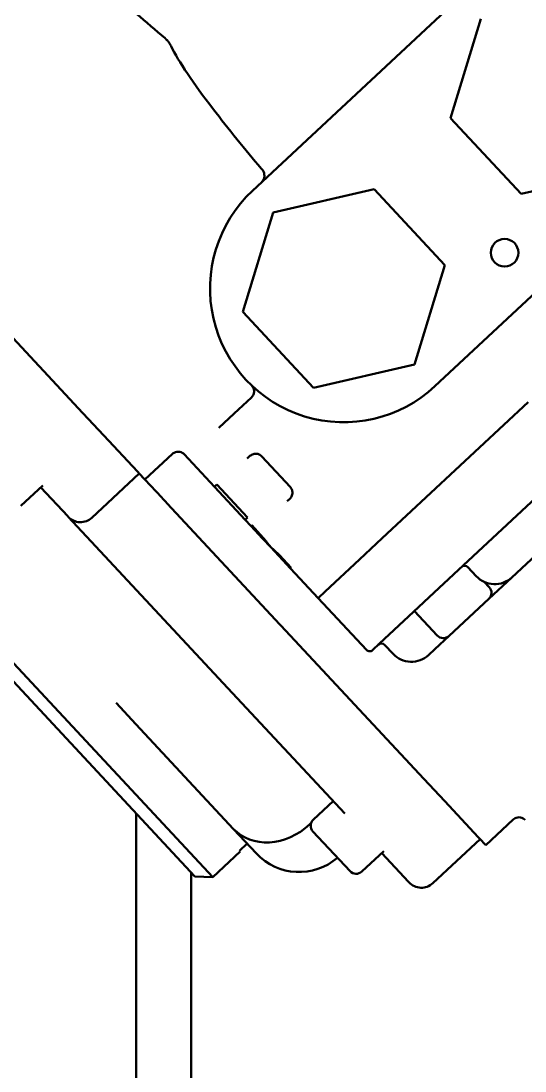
# Model space of a CAD drawing. Header units: inches. Extents: x 11 to 1621, y 11 to 1332.
# Drawn here: x 1204.082 to 1206.457, y 314.632 to 319.578 of the extents above; entities that cross this region are included whole.
import ezdxf

# ---------------------------------------------------------------- set-up
doc = ezdxf.new("R2010")
doc.units = ezdxf.units.IN
doc.header["$LTSCALE"] = 48
doc.header["$MEASUREMENT"] = 0
doc.layers.add('Visible (ANSI)', color=7, linetype='Continuous', lineweight=50)

msp = doc.modelspace()

# ---------------------------------------------------------------- linework, layer by layer
at = {"layer": 'Visible (ANSI)'}
for p, q in [((1206.152477, 319.691761), (1205.1735, 318.778849)), ((1206.248788, 319.588479), (1206.105906, 319.121131)), ((1206.105906, 319.121131), (1206.4392, 318.763717)), ((1206.4392, 318.763717), (1206.915376, 318.873651)), ((1205.745988, 318.785502), (1205.269811, 318.675568)), ((1206.079282, 318.428088), (1205.745988, 318.785502)), ((1207.011688, 318.77037), (1206.03271, 317.857459)), ((1205.269811, 318.675568), (1205.126928, 318.20822)), ((1204.374261, 317.73092), (1203.723144, 318.429157)), ((1205.936399, 317.96074), (1206.079282, 318.428088)), ((1205.126928, 318.20822), (1205.460222, 317.850806)), ((1205.460222, 317.850806), (1205.936399, 317.96074)), ((1205.087414, 317.729601), (1205.168165, 317.804902)), ((1205.784359, 317.141382), (1206.472254, 317.782854)), ((1206.472254, 317.782854), (1205.784359, 317.141382)), ((1204.472979, 317.625057), (1204.374261, 317.73092)), ((1204.374261, 317.73092), (1204.472979, 317.625057)), ((1205.087414, 317.729601), (1205.01407, 317.661207)), ((1204.472979, 317.625057), (1204.631354, 317.455221)), ((1204.796232, 317.538817), (1204.666346, 317.417697)), ((1204.851271, 317.536888), (1204.851272, 317.536887)), ((1204.851274, 317.536887), (1204.994423, 317.383379)), ((1205.148322, 317.51724), (1205.161057, 317.529115)), ((1205.2167, 317.527172), (1205.350952, 317.383204)), ((1206.029289, 316.885296), (1206.717183, 317.526768)), ((1204.416347, 317.2384), (1204.639496, 317.44649)), ((1204.632563, 317.453924), (1204.631354, 317.455221)), ((1204.635693, 317.450568), (1204.632563, 317.453924)), ((1204.635693, 317.450568), (1204.637491, 317.44864)), ((1204.666346, 317.417697), (1204.637491, 317.44864)), ((1204.185974, 317.390168), (1204.08233, 317.293519)), ((1204.302777, 317.244733), (1204.175909, 317.380783)), ((1204.745294, 317.333036), (1204.666346, 317.417697)), ((1205.005763, 317.393954), (1204.994423, 317.383379)), ((1204.994423, 317.383379), (1205.139002, 317.228337)), ((1205.005763, 317.393954), (1205.150342, 317.238912)), ((1206.394582, 316.956779), (1206.880922, 317.410298)), ((1204.745294, 317.333036), (1204.75031, 317.327657)), ((1204.75031, 317.327657), (1204.763177, 317.313859)), ((1204.771789, 317.304622), (1204.763177, 317.313859)), ((1204.771789, 317.304622), (1205.302624, 316.735372)), ((1205.331225, 317.31084), (1205.331225, 317.31084)), ((1205.349009, 317.327561), (1205.336274, 317.315685)), ((1203.401545, 317.244251), (1204.985714, 315.545437)), ((1204.302777, 317.244733), (1204.305059, 317.242286)), ((1204.477249, 317.057635), (1204.305059, 317.242286)), ((1205.150342, 317.238912), (1205.139002, 317.228337)), ((1205.139002, 317.228337), (1205.166056, 317.199324)), ((1205.169405, 317.202447), (1205.166056, 317.199324)), ((1205.166056, 317.199324), (1205.220435, 317.141011)), ((1205.169405, 317.202447), (1205.223783, 317.144134)), ((1203.39863, 317.160785), (1204.902248, 315.548352)), ((1205.223783, 317.144134), (1205.220435, 317.141011)), ((1205.220435, 317.141011), (1205.259215, 317.099424)), ((1205.676934, 317.041206), (1205.784359, 317.141382)), ((1205.676934, 317.041206), (1205.784359, 317.141382)), ((1205.2597, 317.099876), (1205.259215, 317.099424)), ((1205.259215, 317.099424), (1205.297834, 317.05801)), ((1204.477249, 317.057635), (1205.035692, 316.458778)), ((1205.297834, 317.05801), (1205.301182, 317.061133)), ((1205.297834, 317.05801), (1205.352212, 316.999697)), ((1205.301182, 317.061133), (1205.355561, 317.002819)), ((1205.516165, 316.891287), (1205.676934, 317.041206)), ((1205.676934, 317.041206), (1205.516165, 316.891287)), ((1205.355561, 317.002819), (1205.352212, 316.999697)), ((1205.352212, 316.999697), (1205.482543, 316.859934)), ((1206.187375, 317.005798), (1206.227651, 316.962608)), ((1206.267041, 316.934799), (1206.28855, 316.911734)), ((1206.286607, 316.85609), (1206.394582, 316.956779)), ((1205.482543, 316.859934), (1205.516165, 316.891287)), ((1205.516165, 316.891287), (1205.482543, 316.859934)), ((1206.029289, 316.885296), (1205.932606, 316.795138)), ((1205.482543, 316.859934), (1205.710771, 316.615189)), ((1206.286607, 316.85609), (1206.099449, 316.681563)), ((1205.771837, 316.645218), (1205.932606, 316.795138)), ((1205.936404, 316.79868), (1206.043805, 316.683506)), ((1205.311237, 316.726136), (1205.302624, 316.735372)), ((1205.311237, 316.726136), (1205.324104, 316.712338)), ((1205.324104, 316.712338), (1205.32912, 316.706959)), ((1205.980237, 316.008721), (1205.32912, 316.706959)), ((1205.771837, 316.645218), (1205.738593, 316.614218)), ((1205.795208, 316.640097), (1205.835484, 316.596906)), ((1206.032259, 316.618907), (1206.099449, 316.681563)), ((1206.032259, 316.618907), (1206.002415, 316.591077)), ((1205.608268, 315.844765), (1205.035692, 316.458778)), ((1204.530363, 316.365675), (1204.623775, 316.265502)), ((1205.084317, 315.771631), (1204.623775, 316.265502)), ((1206.078955, 315.902859), (1205.980237, 316.008721)), ((1205.980237, 316.008721), (1206.078955, 315.902859)), ((1205.553657, 315.903329), (1205.460078, 315.816065)), ((1206.078955, 315.902859), (1206.23733, 315.733022)), ((1204.624479, 291.942735), (1204.624479, 315.846222)), ((1205.441461, 315.792734), (1205.449876, 315.800581)), ((1206.402208, 315.816619), (1206.272322, 315.695498)), ((1206.457247, 315.81469), (1206.457248, 315.814689)), ((1205.191552, 315.656636), (1205.084317, 315.771631)), ((1205.632662, 315.573264), (1205.458135, 315.760422)), ((1205.112435, 315.669319), (1205.148427, 315.702882)), ((1206.022322, 315.516202), (1206.245472, 315.724292)), ((1206.238539, 315.731726), (1206.23733, 315.733022)), ((1206.241669, 315.72837), (1206.238539, 315.731726)), ((1206.241669, 315.72837), (1206.243467, 315.726442)), ((1206.272322, 315.695498), (1206.243467, 315.726442)), ((1204.985714, 315.545437), (1205.115285, 315.666263)), ((1205.112435, 315.669319), (1205.115285, 315.666263)), ((1205.79195, 315.66797), (1205.688306, 315.571321)), ((1205.908753, 315.522535), (1205.781885, 315.658585)), ((1204.884479, 291.942735), (1204.884479, 315.567406)), ((1204.902248, 315.548352), (1204.985714, 315.545437)), ((1205.908753, 315.522535), (1205.911035, 315.520088))]:
    msp.add_line(p, q, dxfattribs=at)
for centre, radius in [((1247.196979, 358.380235), 48.3125), ((1247.196979, 358.380235), 46.34375), ((1247.196979, 358.380235), 42.829288), ((1247.196979, 358.380235), 42.579288), ((1247.196979, 358.380235), 42.279288), ((1206.361097, 318.486675), 0.064961)]:
    msp.add_circle(centre, radius, dxfattribs=at)
for centre, radius, start, end in [((1206.582082, 319.231065), 0.629921, 313, 133), ((1205.603105, 318.318154), 0.629921, 133, 313), ((1204.362646, 317.295987), 0.07874, 223, 313), ((1206.172978, 316.992373), 0.019685, 43, 133), ((1206.259756, 316.884883), 0.03937, 313.000202, 43), ((1205.780812, 316.626671), 0.019685, 43, 132.998884), ((1206.072599, 316.710356), 0.03937, 223, 312.999798), ((1205.725168, 316.628615), 0.019685, 223, 313), ((1205.921864, 316.677457), 0.11811, 223, 313), ((1205.486929, 315.787272), 0.03937, 133, 222.999798), ((1205.393106, 315.844588), 0.275591, 223, 310.953287), ((1205.661456, 315.600114), 0.03937, 223.000202, 313), ((1205.968622, 315.573789), 0.07874, 223, 313)]:
    msp.add_arc(centre, radius, start, end, dxfattribs=at)
for centre, major_axis, ratio, start_param, end_param in [((1205.183695, 318.85241), (0.037926, -0.027728), 0.91468713, 6.11020883, 6.47348321), ((1205.159568, 317.831793), (-0.011904, -0.033235), 0.62925114, 0.88279434, 0.99608349), ((1205.148957, 317.828424), (0.019565, 0.028365), 0.87309065, 4.56804455, 4.85673172), ((1207.235869, 318.894961), (-1.95285, -1.821062), 0.58715438, 6.22462154, 6.26092198), ((1207.182785, 318.940706), (-1.947273, -1.815862), 0.5855501, 0.02229529, 0.05864763), ((1205.285872, 315.959583), (-0.201554, -0.187952), 0.82781551, 0, 1.57079633)]:
    msp.add_ellipse(centre, major_axis=major_axis, ratio=ratio, start_param=start_param, end_param=end_param, dxfattribs=at)
for points, knots in [([(1204.761287, 319.496704), (1204.671771, 319.573971), (1204.58117, 319.651264), (1204.40049, 319.80902), (1204.31342, 319.886863), (1204.225988, 319.969107)], [0.000001, 0.000001, 0.000001, 0.000001, 0.90107091, 0.90107091, 1.80608596, 1.80608596, 1.80608596, 1.80608596]), ([(1204.761287, 319.496704), (1204.761696, 319.49635), (1204.762103, 319.495993), (1204.762896, 319.495288), (1204.763281, 319.49494), (1204.764098, 319.49419), (1204.764529, 319.493788), (1204.765541, 319.492828), (1204.766118, 319.492267), (1204.767964, 319.490432), (1204.769203, 319.489135), (1204.771606, 319.486487), (1204.772766, 319.485141), (1204.774858, 319.482591), (1204.775796, 319.481395), (1204.781673, 319.473592), (1204.785832, 319.466553), (1204.789403, 319.459313)], [-0.120711475, -0.120711475, -0.120711475, -0.120711475, -0.116595293, -0.116595293, -0.112643227, -0.112643227, -0.108159151, -0.108159151, -0.102033803, -0.102033803, -0.088354019, -0.088354019, -0.074787055, -0.074787055, -0.063162013, -0.063162013, -0.000001, -0.000001, -0.000001, -0.000001]), ([(1205.214541, 318.883675), (1205.139854, 318.970346), (1205.057721, 319.072013), (1204.893344, 319.287052), (1204.824952, 319.387246), (1204.789403, 319.459313)], [0.000001, 0.000001, 0.000001, 0.000001, 0.89719604, 0.89719604, 2.14518363, 2.14518363, 2.14518363, 2.14518363]), ([(1205.214541, 318.883675), (1205.215535, 318.882522), (1205.216554, 318.881364), (1205.218174, 318.87956), (1205.21876, 318.878914), (1205.219611, 318.877987), (1205.219872, 318.877704), (1205.220341, 318.877197), (1205.220549, 318.876973), (1205.220757, 318.87675)], [0.000001, 0.000001, 0.000001, 0.000001, 0.0119368303, 0.0119368303, 0.0186069898, 0.0186069898, 0.0215417778, 0.0215417778, 0.0238697102, 0.0238697102, 0.0238697102, 0.0238697102]), ([(1205.220757, 318.87675), (1205.221843, 318.875586), (1205.222748, 318.874285), (1205.224663, 318.870761), (1205.225475, 318.868405), (1205.227005, 318.862985), (1205.227799, 318.859138), (1205.228547, 318.855112)], [0, 0, 0, 0, 0.0121248033, 0.0121248033, 0.0307964597, 0.0307964597, 0.0565628272, 0.0565628272, 0.0565628272, 0.0565628272]), ([(1205.168478, 317.862193), (1205.171147, 317.859649), (1205.173444, 317.85676), (1205.175346, 317.853491), (1205.177247, 317.850222), (1205.178736, 317.846586), (1205.179658, 317.842625), (1205.180581, 317.838665), (1205.18095, 317.834287), (1205.18048, 317.829689), (1205.180245, 317.827389), (1205.179791, 317.825003), (1205.179102, 317.822645), (1205.178412, 317.820288), (1205.177489, 317.817938), (1205.176279, 317.815599)], [0, 0, 0, 0, 0.25, 0.25, 0.25, 0.5, 0.5, 0.5, 0.75, 0.75, 0.75, 0.875, 0.875, 0.875, 1, 1, 1, 1]), ([(1204.851271, 317.536888), (1204.848957, 317.539369), (1204.845954, 317.541883), (1204.838973, 317.545967), (1204.834913, 317.547565), (1204.826198, 317.54937), (1204.821418, 317.549493), (1204.812321, 317.548106), (1204.807899, 317.546557), (1204.801064, 317.542838), (1204.798375, 317.540815), (1204.796233, 317.538818)], [0, 0, 0, 0, 0.03628421, 0.03628421, 0.073156211, 0.073156211, 0.112609955, 0.112609955, 0.15244658, 0.15244658, 0.184982612, 0.184982612, 0.184982612, 0.184982612]), ([(1205.161057, 317.529115), (1205.165641, 317.53339), (1205.17131, 317.536531), (1205.180041, 317.539016), (1205.182981, 317.539487), (1205.188696, 317.539787), (1205.19147, 317.539619), (1205.1967, 317.538788), (1205.199158, 317.538127), (1205.203686, 317.536472), (1205.205758, 317.535479), (1205.211387, 317.532219), (1205.214359, 317.529682), (1205.2167, 317.527172)], [0, 0, 0, 0, 0.25, 0.25, 0.375, 0.375, 0.5, 0.5, 0.625, 0.625, 0.75, 0.75, 1, 1, 1, 1]), ([(1205.350952, 317.383204), (1205.353293, 317.380694), (1205.355617, 317.377552), (1205.358476, 317.371709), (1205.359321, 317.369573), (1205.360656, 317.36494), (1205.361145, 317.362443), (1205.361609, 317.357167), (1205.361583, 317.354388), (1205.360885, 317.348708), (1205.36021, 317.345808), (1205.357123, 317.337272), (1205.353593, 317.331835), (1205.349009, 317.327561)], [0, 0, 0, 0, 0.25, 0.25, 0.375, 0.375, 0.5, 0.5, 0.625, 0.625, 0.75, 0.75, 1, 1, 1, 1]), ([(1206.227651, 316.962608), (1206.238197, 316.951299), (1206.250983, 316.942095), (1206.27912, 316.929272), (1206.294458, 316.92566), (1206.32536, 316.924581), (1206.340913, 316.927114), (1206.369876, 316.937943), (1206.383273, 316.946233), (1206.394582, 316.956779)], [0, 0, 0, 0, 0.25, 0.25, 0.5, 0.5, 0.75, 0.75, 0.99999997, 0.99999997, 0.99999997, 0.99999997]), ([(1206.457247, 315.81469), (1206.454933, 315.817171), (1206.45193, 315.819685), (1206.444949, 315.823769), (1206.440888, 315.825367), (1206.432174, 315.827172), (1206.427394, 315.827295), (1206.418296, 315.825908), (1206.413875, 315.824359), (1206.407039, 315.82064), (1206.40435, 315.818617), (1206.402209, 315.81662)], [0, 0, 0, 0, 0.03628421, 0.03628421, 0.073156211, 0.073156211, 0.112609955, 0.112609955, 0.15244658, 0.15244658, 0.184982612, 0.184982612, 0.184982612, 0.184982612])]:
    msp.add_open_spline(points, degree=3, knots=knots, dxfattribs=at)
msp.add_rational_spline([(1205.228547, 318.855112), (1205.228621, 318.854713), (1205.228686, 318.854326), (1205.228902, 318.852935), (1205.229006, 318.852007), (1205.229217, 318.849445), (1205.229228, 318.848034), (1205.22916, 318.845603), (1205.229078, 318.844584), (1205.228886, 318.842798), (1205.228773, 318.842033), (1205.228428, 318.839992), (1205.228188, 318.838962), (1205.227737, 318.837213), (1205.227524, 318.836501), (1205.227121, 318.835249), (1205.226932, 318.834711), (1205.226389, 318.833247), (1205.22606, 318.832469), (1205.225734, 318.831744)], [0.999999668752, 0.99999967151, 0.999999674301, 0.999999684742, 0.999999692527, 0.99999971584, 0.999999731283, 0.999999760393, 0.99999977408, 0.999999799224, 0.999999810695, 0.999999841898, 0.999999858424, 0.999999885414, 0.999999895927, 0.999999913217, 0.999999919991, 0.999999936852, 0.999999943537, 0.999999948647], degree=3, knots=[0.000000025, 0.000000025, 0.000000025, 0.000000025, 0.013472115, 0.013472115, 0.050010185, 0.050010185, 0.123086325, 0.123086325, 0.196162464, 0.196162464, 0.269238604, 0.269238604, 0.415390883, 0.415390883, 0.561543162, 0.561543162, 0.707695442, 0.707695442, 1, 1, 1, 1], dxfattribs=at)

doc.saveas('drawing.dxf')
